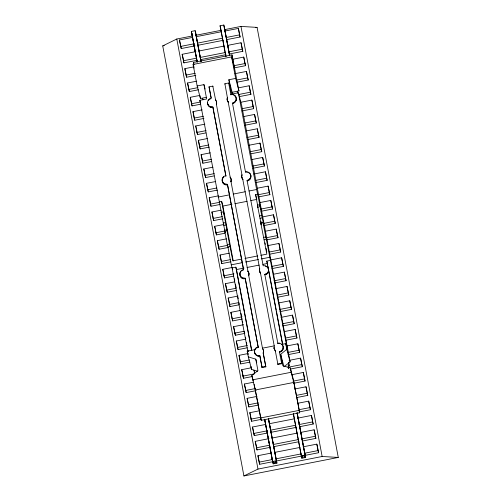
<?xml version="1.0" encoding="UTF-8"?>
<svg xmlns="http://www.w3.org/2000/svg" width="501" height="501" viewBox="0 0 501 501"><rect width="100%" height="100%" fill="white"/><g stroke="black" fill="none" stroke-linecap="round" stroke-linejoin="round"><path stroke-width="0.75" d="M207.483 103.507L209.38 106.287L212.819 106.92L225.938 176.202L212.944 107.396C207.113 108.842 205.235 99.154 211.197 98.321L209.03 86.848L212.806 86.109L212.931 86.585M216.338 104.001L216.538 101.728L216.463 104.477L216.338 104.001L230.266 177.586L230.911 178.531L230.141 177.11L230.266 177.586M227.053 98.515L227.229 100.131L227.31 97.388L227.435 97.864L224.886 83.742L228.656 83.003L228.782 83.473M235.965 100.15L236.165 97.883C236.979 100.375 235.088 103.1 232.57 103.544L232.445 103.068L234.606 102.047L235.965 100.15L236.09 100.626M243.661 270.095L227.56 184.806C221.724 186.253 219.851 176.565 225.813 175.726M230.955 181.412L231.155 179.139L231.08 181.882L230.955 181.412L247.995 271.479L248.64 272.425L247.87 271.003L247.995 271.479M241.72 177.066L242.86 179.571L241.72 177.066L241.92 174.799L242.046 175.275L228.118 101.69L227.473 100.739L228.243 102.166L228.118 101.69M250.581 177.561L250.782 175.287C251.59 177.786 249.705 180.51 247.187 180.955L247.062 180.479L249.216 179.458L250.581 177.561L250.707 178.037M239.822 274.811L241.72 277.592L245.164 278.224L258.278 347.506L245.29 278.7C239.453 280.147 237.574 270.459 243.536 269.626L227.435 184.33L223.997 183.698L222.093 180.917M239.948 275.287L240.023 272.544M248.678 275.306L248.878 273.039L248.803 275.782L248.678 275.306L262.605 348.89L262.48 348.414L263.62 350.919L263.495 350.443L263.307 353.399L265.843 366.838L262.067 367.577L259.775 355.635C254.038 357.094 252.322 347.813 258.153 347.036M259.393 269.82L259.65 268.693L259.574 271.436L260.583 273.471L259.393 269.82L259.518 270.296M268.304 271.454L268.505 269.187C269.319 271.68 267.428 274.404 264.916 274.849L264.791 274.373L266.945 273.352L268.304 271.454L268.43 271.93M262.067 367.577L259.9 356.111C256.725 356.9 253.481 353.556 254.765 350.431L254.64 349.955M274.066 348.37L275.381 351.032L274.066 348.37L274.266 346.103L260.464 272.995M282.921 348.865L283.121 346.598C283.935 349.091 282.044 351.815 279.527 352.259L279.401 351.783L281.562 350.763L282.921 348.865L283.046 349.341M265.843 366.838L263.182 352.929L263.551 351.589L263.676 352.065M281.193 344.5L285.727 343.611L286.804 349.347L280.692 354.263L282.852 365.73L290.323 367.978L293.611 380.516L299.704 412.768L261.203 420.32L255.303 389.991L251.828 375.531L257.946 370.615L255.779 359.148L248.308 356.9L247.225 351.163L255.529 349.535M284.537 366.35L290.098 361.879L241.651 105.279L238.363 92.748L231.568 94.075L228.863 79.74L235.658 78.413L238.946 90.944L232.151 92.278L228.863 79.74M224.918 29.578L240.956 26.428L257.082 27.386L338.275 457.438L243.918 475.95L162.725 45.898L176.797 39.015L192.835 35.872M243.918 475.95L257.984 469.074L322.149 456.486L338.275 457.438M268.379 418.379L276.496 461.383L275.4 461.734L275.675 462.78L276.84 462.692L276.953 463.106L273.177 463.845L273.064 463.431L274.166 463.081L273.878 461.54M297.062 412.755L305.184 455.76L304.088 456.11L304.357 457.156L305.529 457.062L305.635 457.482L301.859 458.221L301.752 457.801L302.848 457.451L302.56 455.916M197.162 62.137L191.363 31.419L195.133 30.674L200.964 61.279M225.845 56.507L220.045 25.789L223.822 25.05L229.646 55.655M195.891 35.27L221.098 30.329M194.995 45.854L181.23 48.553L179.452 39.967L192.453 37.418M196.273 36.667L221.505 31.713M224.567 31.118L238.332 28.419L238.889 30.555L240.111 37.005L226.346 39.704M162.725 45.898L164.259 45.591M255.548 27.687L257.082 27.386M180.667 46.418L194.432 43.719M197.494 43.117L222.726 38.17M226.546 37.418L239.547 34.87L240.111 37.005M197.288 45.403L223.283 40.305M196.937 60.339L183.936 62.888L182.157 54.302L195.922 51.603M198.978 51.002L224.216 46.054M228.036 45.303L241.037 42.754L242.816 51.34L229.051 54.039M183.372 60.753L196.373 58.204M200.2 57.452L225.431 52.505M228.494 51.904L242.252 49.204L242.816 51.34M200.757 59.588L225.995 54.64M193.893 64.717L193.461 62.437L231.963 54.885L238.946 90.944M206.487 97.313L200.444 98.497L197.156 85.959L193.098 64.46L231.594 56.907L234.261 67.065L231.963 54.885M195.816 75.426L186.641 77.223L186.084 75.087L184.863 68.637L194.037 66.833M233.04 59.187L243.743 57.089L245.521 65.675L234.048 67.923M186.084 75.087L195.258 73.29M233.491 65.788L244.964 63.539L245.521 65.675M198.521 89.76L189.347 91.558L188.789 89.422L187.568 82.972L196.743 81.175M234.982 73.672L246.448 71.424L248.227 80.01L237.524 82.108M197.156 85.959L203.951 84.631L205.109 89.053M188.789 89.422L197.964 87.625M236.96 79.972L247.669 77.874L248.227 80.01M200.469 104.246L192.052 105.893L190.274 97.307L199.454 95.509M238.451 87.857L249.154 85.759L250.932 94.345L239.465 96.593M221.655 213.902L199.861 100.3L206.656 98.966L203.951 84.631M191.495 103.757L200.669 101.96M238.902 94.457L250.375 92.209L250.932 94.345M203.938 118.43L194.764 120.227L194.2 118.092L192.985 111.642L202.16 109.844M240.392 102.342L251.865 100.094L252.423 102.229L253.644 108.679L242.171 110.928M194.2 118.092L203.375 116.295M242.378 108.642L253.08 106.544L253.644 108.679M205.88 132.915L197.469 134.562L195.691 125.976L204.865 124.179M243.862 116.526L254.571 114.428L256.349 123.014L244.876 125.263M196.906 132.427L206.08 130.629M245.083 122.977L255.786 120.879L256.349 123.014M209.349 147.1L200.175 148.897L199.611 146.762L198.396 140.311L207.571 138.514M246.567 130.861L257.276 128.763L259.055 137.349L247.582 139.597M199.611 146.762L208.792 144.964M247.024 137.462L258.491 135.214L259.055 137.349M211.29 161.585L202.88 163.232L201.101 154.646L210.276 152.849M248.509 145.346L259.981 143.098L261.76 151.684L251.057 153.782M202.323 161.097L211.497 159.299M250.494 151.646L261.196 149.548L261.76 151.684M213.996 175.92L205.585 177.567L203.807 168.981L212.981 167.184M251.984 159.531L262.687 157.433L264.465 166.019L252.999 168.267M205.028 175.431L214.203 173.634M252.435 166.132L263.908 163.883L264.465 166.019M217.472 190.104L208.291 191.902L207.733 189.766L206.512 183.316L215.693 181.519M253.926 174.016L265.392 171.768L265.956 173.903L267.171 180.354L255.704 182.608M207.733 189.766L216.908 187.969M255.905 180.316L266.613 178.218L267.171 180.354M220.177 204.439L210.996 206.243L210.439 204.101L209.224 197.651L218.398 195.853M257.395 188.201L268.098 186.103L269.876 194.689L258.41 196.943M218.129 197.062L229.458 194.839M233.228 194.1L245.308 191.726M249.085 190.987L256.631 189.51L260.301 207.107L259.675 204.734L257.414 205.178L261.284 224.755M219.363 201.759L221.63 201.314L222.876 206.061L233.241 260.977M257.414 205.178L258.034 207.552L255.598 194.651L257.865 194.206M210.439 204.101L219.613 202.304M258.616 194.651L269.319 192.553L269.876 194.689M222.876 206.061L231.932 204.289M234.95 203.694L247.031 201.327M250.807 200.582L256.844 199.398L255.598 194.651M222.882 218.774L213.708 220.578L213.144 218.436L211.929 211.986L221.104 210.188M260.1 202.536L270.809 200.438L272.588 209.023L261.115 211.278M223.44 211.842L227.448 232.138L226.828 229.765L224.561 230.209L225.187 232.583L221.179 212.286L223.44 211.842L224.066 214.215L221.63 201.314M213.144 218.436L222.319 216.639M260.558 209.136L272.024 206.888L272.588 209.023M223.208 223.039L225.475 222.594M259.443 215.931L261.704 215.486L262.33 217.86L263.683 225.03L263.063 222.657L260.796 223.102L266.833 254.145L260.789 255.328M224.824 233.259L216.413 234.913L214.635 226.32L223.809 224.523M262.042 217.021L273.515 214.772L275.293 223.358L264.584 225.463M223.828 225.412L226.095 224.968M260.063 218.304L262.33 217.86M215.85 232.771L225.03 230.974M264.027 223.327L274.73 221.223L275.293 223.358M228.293 247.444L219.119 249.248L218.555 247.112L217.34 240.655L226.515 238.858M265.517 231.211L276.22 229.107L277.999 237.693L266.526 239.948M224.561 230.209L227.266 244.544L229.533 244.1L232.859 260.808L241.92 259.03M263.501 237.436L265.768 236.992L266.388 239.365L287.768 351.395L285.727 343.611M218.555 247.112L227.736 245.308M265.968 237.812L277.435 235.558L277.999 237.693M227.266 244.544L227.892 246.918L230.153 246.473M264.121 239.81L266.388 239.365M230.999 261.779L221.824 263.582L221.267 261.447L220.045 254.996L229.22 253.193M267.459 245.697L278.925 243.442L279.489 245.578L280.704 252.028L269.237 254.283M221.267 261.447L230.441 259.643M269.438 251.997L280.147 249.893L280.704 252.028M244.939 258.435L257.771 255.923M227.892 246.918L231.274 264.835L242.597 262.612M245.615 262.023L258.447 259.505M261.466 258.911L269.77 257.282M233.71 276.114L224.529 277.917L223.972 275.782L222.751 269.331L231.932 267.528M270.928 259.881L281.631 257.777L283.409 266.369L271.943 268.617M231.274 264.835L232.082 267.922L235.858 267.183L236.478 269.557L251.79 350.637M282.545 344.488L266.808 261.109L270.584 260.37M236.478 269.557L244.031 268.073M247.049 267.484L259.123 265.11M262.9 264.371L267.428 263.482L267.716 265.01M223.972 275.782L233.911 273.828M272.143 266.332L282.852 264.227L283.409 266.369M236.416 290.448L227.235 292.252L226.677 290.117L225.456 283.666L234.637 281.863M273.634 274.216L284.336 272.112L286.115 280.704L274.648 282.952M226.677 290.117L235.852 288.313M274.085 280.817L285.557 278.562L286.115 280.704M239.121 304.783L229.946 306.587L228.168 298.001L238.107 296.047M275.575 288.701L287.048 286.447L288.826 295.039L278.118 297.137M229.383 304.451L238.557 302.648M277.56 295.001L288.263 292.897L288.826 295.039M242.59 318.974L232.652 320.922L230.873 312.336L240.048 310.532M279.044 302.886L289.753 300.782L291.532 309.374L280.059 311.622M232.088 318.786L242.033 316.832M279.502 309.486L290.968 307.238L291.532 309.374M244.532 333.459L235.357 335.257L233.579 326.671L243.517 324.717M280.986 317.371L292.459 315.123L293.016 317.258L294.237 323.709L282.764 325.957M234.794 333.121L243.974 331.318M282.971 323.671L293.674 321.573L294.237 323.709M247.237 347.794L238.063 349.592L237.505 347.456L236.284 341.006L245.459 339.202M284.462 331.556L295.164 329.458L296.943 338.043L285.47 340.292M237.505 347.456L247.444 345.508M285.676 338.006L296.385 335.908L296.943 338.043M262.324 348.201L274.404 345.834M249.943 362.129L240.768 363.926L240.211 361.791L238.99 355.341L248.164 353.537M287.167 345.89L297.87 343.792L299.648 352.378L288.181 354.627M240.211 361.791L249.385 359.994M287.618 352.491L299.091 350.243L299.648 352.378M251.89 376.614L243.473 378.261L241.695 369.675L250.876 367.872M289.108 360.376L300.575 358.127L302.353 366.713L290.123 369.112M261.942 367.101L265.718 366.363M281.694 363.726L281.568 363.25L277.792 363.995L277.917 364.465L281.694 363.726L279.401 351.783M242.916 376.126L254.383 373.878M288.031 367.277L301.796 364.578L302.353 366.713M252.636 379.833L291.137 372.281L293.805 382.438L299.704 412.768M256.124 390.648L246.185 392.596L244.407 384.01L253.581 382.213M291.814 374.71L303.287 372.462L303.844 374.598L305.065 381.048L293.592 383.296M245.622 390.461L255.56 388.513M293.029 381.161L304.502 378.913L305.065 381.048M255.303 389.991L293.805 382.438M258.065 405.134L248.891 406.931L247.112 398.345L257.051 396.397M294.519 389.045L305.992 386.797L306.549 388.933L307.771 395.383L296.298 397.631M248.327 404.795L258.272 402.848M296.504 395.345L307.207 393.247L307.771 395.383M261.535 419.318L251.596 421.266L251.032 419.13L249.817 412.68L259.756 410.732M297.989 403.23L308.697 401.132L310.476 409.718L299.003 411.966M251.032 419.13L260.977 417.183M299.21 409.68L309.912 407.582L310.476 409.718M260.583 417.947L299.078 410.394M267.302 433.052L254.301 435.601L253.744 433.465L252.523 427.015L265.524 424.466M269.344 423.714L294.582 418.767M297.638 418.166L311.403 415.467L311.966 417.602L313.181 424.053L299.416 426.752M253.744 433.465L267.503 430.766M270.565 430.165L295.797 425.217M298.859 424.616L312.618 421.917L313.181 424.053M271.122 432.3L296.36 427.353M270.008 447.387L257.007 449.936L255.228 441.35L268.993 438.651M272.049 438.049L297.287 433.102M300.343 432.501L314.108 429.802L314.672 431.937L315.887 438.388L302.122 441.087M256.449 447.8L269.444 445.251M273.27 444.5L298.502 439.552M301.564 438.951L315.329 436.252L315.887 438.388M273.828 446.635L299.066 441.688M272.713 461.722L259.712 464.27L259.155 462.135L257.934 455.685L270.935 453.136M274.761 452.384L299.993 447.437M303.049 446.836L316.814 444.137L317.377 446.272L318.592 452.722L304.827 455.422M259.155 462.135L272.156 459.586M275.976 458.835L301.214 453.887M304.27 453.286L318.035 450.587L318.592 452.722M264.578 419.237L272.55 461.471L276.327 460.732L276.496 461.383M305.184 455.76L305.015 455.102L301.239 455.847L301.408 456.499L302.573 456.405L302.848 457.451M276.539 460.97L301.007 456.173M272.55 461.471L272.726 462.122L273.89 462.035L274.166 463.081M245.44 171.881C247.97 171.336 250.606 173.171 250.907 175.763M283.247 347.068C282.952 344.475 280.31 342.64 277.779 343.185L277.905 343.661L264.791 274.373M236.29 98.353C235.996 95.76 233.353 93.925 230.823 94.47L230.948 94.946L228.656 83.003M268.63 269.663C268.336 267.071 265.693 265.229 263.163 265.774L247.062 180.479M248.308 356.9L251.596 369.431L257.57 371.228M235.802 96.799L235.927 97.275L234.268 95.102M216.175 100.645L215.524 99.699L216.664 102.204M227.11 99.655L227.598 101.215M230.792 178.055L231.28 179.615M248.515 271.955L249.003 273.508M237.706 93.048L237.38 91.821M224.442 27.423L224.335 27.01L229.696 55.423M220.045 25.789L220.221 26.44M220.672 28.162L220.559 27.749L226.032 56.575M236.221 99.023L236.347 99.499M235.151 95.848L235.276 96.324M235.414 101.183L235.539 101.659M233.197 94.601L233.322 95.077M234.606 102.047L234.731 102.523M233.591 102.692L233.716 103.168M250.419 174.21L250.538 174.68L249.767 173.258M250.838 176.433L250.963 176.909M248.878 172.507L249.003 172.983M250.03 178.594L250.149 179.064M224.886 83.742L225.012 84.218M247.813 172.012L247.939 172.488M260.796 223.102L261.259 224.88M249.216 179.458L249.341 179.934M246.636 171.793L246.761 172.269M248.208 180.103L248.333 180.579M266.808 261.109L267.271 262.887M268.141 268.104L268.267 268.58M268.561 270.327L268.686 270.803M267.496 267.152L267.622 267.628L266.607 266.407M267.753 272.488L267.878 272.964M265.536 265.906L265.662 266.382M241.664 175.926L241.845 177.542M242.083 178.149L242.208 178.625M266.945 273.352L267.071 273.828M286.804 349.347L290.098 361.879M265.937 273.997L266.056 274.473M282.758 345.515L282.883 345.991L282.107 344.563M283.178 347.738L283.303 348.214M282.37 349.898L282.495 350.374M216.595 102.874L216.72 103.35M281.562 350.763L281.687 351.239M278.982 343.097L279.107 343.573M259.812 272.043L259.938 272.519M259.449 270.96L259.574 271.436M280.547 351.408L280.673 351.884M280.692 354.263L283.979 366.795M195.759 33.053L195.647 32.634L201.12 61.466M209.03 86.848L211.178 98.027M212.819 106.92L212.944 107.396M210.051 98.697L210.176 99.167M231.211 180.285L231.337 180.761M211.622 107.001L211.748 107.477M191.363 31.419L197.187 62.018M191.983 33.792L191.877 33.373L197.206 61.435M209.042 99.336L209.167 99.812M274.009 347.231L274.185 348.846M274.429 349.454L274.554 349.93M210.451 106.788L210.57 107.264M208.234 100.206L208.36 100.682M209.38 106.287L209.506 106.763M208.491 105.536L208.616 106.012M207.427 102.367L207.602 103.983M207.846 104.59L207.971 105.066M227.435 184.33L227.56 184.806M226.239 184.412L226.358 184.888M223.659 176.747L223.778 177.222L222.97 178.093L222.845 177.617M193.461 62.437L193.931 64.216M248.934 274.179L249.06 274.654M225.062 184.199L225.187 184.675M193.098 64.46L194.05 68.086M223.997 183.698L224.122 184.174M222.294 178.65L222.419 179.12M223.108 182.946L223.233 183.422M222.037 179.771L222.162 180.247M222.457 182.001L222.582 182.477M199.861 100.3L200.638 103.244M245.164 278.224L245.29 278.7M242.396 270.001L242.522 270.477M263.131 349.36L263.257 349.836M243.962 278.305L244.087 278.781M263.182 352.929L263.307 353.399M241.382 270.646L241.507 271.116M242.791 278.093L242.916 278.569M240.574 271.511L240.699 271.987M179.452 39.967L181.23 48.553M241.72 277.592L241.845 278.068M240.837 276.846L240.962 277.316M182.157 54.302L182.533 55.724M239.766 273.671L239.891 274.141M240.186 275.894L240.311 276.37M184.863 68.637L186.641 77.223M259.775 355.635L259.9 356.111M257.007 347.412L257.132 347.882M187.568 82.972L189.347 91.558M221.179 212.286L221.642 214.071M258.579 355.716L258.704 356.192M190.274 97.307L192.052 105.893M255.998 348.051L256.124 348.527M257.401 355.503L257.527 355.979M192.985 111.642L194.764 120.227M255.191 348.921L255.316 349.397M256.337 355.002L256.462 355.478M195.691 125.976L196.06 127.404M255.447 354.251L255.573 354.727M254.383 351.082L254.508 351.552M254.802 353.305L254.928 353.781M254.439 352.222L254.558 352.698M198.396 140.311L200.175 148.897M255.779 359.148L256.744 362.837M201.101 154.646L201.665 156.782M203.807 168.981L205.585 177.567M206.512 183.316L208.291 191.902M209.224 197.651L209.593 199.079M211.929 211.986L213.708 220.578M214.635 226.32L215.192 228.462M247.225 351.163L248.152 354.702M217.34 240.655L219.119 249.248M251.828 375.531L253.18 380.691M254.145 384.38L261.203 420.32M220.045 254.996L221.824 263.582M222.751 269.331L223.127 270.753M225.456 283.666L227.235 292.252M228.168 298.001L228.725 300.137M230.873 312.336L232.652 320.922M233.579 326.671L235.357 335.257M236.284 341.006L236.66 342.427M238.99 355.341L240.768 363.926M241.695 369.675L242.259 371.811M244.407 384.01L246.185 392.596M247.112 398.345L248.891 406.931M249.817 412.68L250.193 414.102M252.523 427.015L254.301 435.601M255.228 441.35L255.792 443.485M257.934 455.685L259.712 464.27M232.477 92.785L232.683 93.643M288.482 362.392L288.689 363.187L288.645 362.674M202.655 98.616L202.974 99.843L202.905 99.054M253.869 370.133L254.477 372.638L254.408 371.848M288.369 362.254L289.209 365.843L288.689 362.467M212.806 86.109L215.649 100.175M240.956 26.428L322.149 456.486M238.332 28.419L239.547 34.87M241.037 42.754L242.252 49.204M243.743 57.089L244.964 63.539M246.448 71.424L247.669 77.874M249.154 85.759L250.375 92.209M251.865 100.094L253.08 106.544M254.571 114.428L255.786 120.879M257.276 128.763L258.491 135.214M259.981 143.098L261.196 149.548M262.687 157.433L263.908 163.883M265.392 171.768L266.613 178.218M268.098 186.103L269.319 192.553M270.809 200.438L272.024 206.888M273.515 214.772L274.73 221.223M276.22 229.107L277.435 235.558M278.925 243.442L280.147 249.893M281.631 257.777L282.852 264.227M284.336 272.112L285.557 278.562M287.048 286.447L288.263 292.897M289.753 300.782L290.968 307.238M292.459 315.123L293.674 321.573M295.164 329.458L296.385 335.908M297.87 343.792L299.091 350.243M300.575 358.127L301.796 364.578M303.287 372.462L304.502 378.913M305.992 386.797L307.207 393.247M308.697 401.132L309.912 407.582M311.403 415.467L312.618 421.917M314.108 429.802L315.329 436.252M316.814 444.137L318.035 450.587M259.675 204.734L261.704 215.486M263.063 222.657L265.768 236.992M231.594 56.907L235.658 78.413M238.363 92.748L256.631 189.51M290.323 367.978L291.137 372.281M288.275 365.674L288.708 367.978M297.225 412.937L305.635 457.482M261.021 221.517L261.309 223.045M265.054 242.872L265.342 244.4M266.062 248.214L266.782 252.028M288.219 365.905L288.657 368.21M223.822 25.05L229.621 55.768M288.194 366.024L288.626 368.329M297.037 412.868L305.015 455.102M304.069 455.622L304.357 457.156M268.01 266.545L268.298 268.073M268.874 271.135L276.239 310.144M276.527 311.672L282.739 344.569M293.342 413.262L301.859 458.221M293.292 413.494L301.408 456.499M232.151 92.278L232.577 94.539M232.445 103.068L245.565 172.35M275.256 350.556L277.917 364.465M242.734 179.101L259.775 269.169M268.542 418.567L276.953 463.106M195.133 30.674L200.932 61.398M268.354 418.492L276.327 460.732M275.387 461.246L275.675 462.78M264.91 420.07L273.177 463.845M264.747 419.888L272.726 462.122M235.858 267.183L251.596 350.562M226.828 229.765L229.533 244.1M199.868 95.434L200.444 98.497M232.451 268.022L232.74 269.557M234.481 278.775L234.769 280.31M235.495 284.155L236.221 287.994M237.962 297.212L238.251 298.753M238.977 302.591L239.265 304.126M241.006 313.35L241.732 317.189M242.459 321.028L242.747 322.569M244.488 331.787L244.782 333.322M245.503 337.167L245.797 338.701M246.517 342.54L246.811 344.081M247.97 350.224L248.258 351.758M251.014 366.356L251.596 369.431M232.082 267.922L247.826 351.301M182.715 56.438L183.936 62.888M196.248 128.112L197.469 134.562M201.797 157.502L202.88 163.232M209.781 199.786L210.996 206.243M215.33 229.176L216.413 234.913M223.314 271.467L224.529 277.917M228.863 300.85L229.946 306.587M236.848 343.141L238.063 349.592M242.396 372.531L243.473 378.261M250.375 414.815L251.596 421.266M255.923 444.205L257.007 449.936M176.797 39.015L257.984 469.074M237.455 91.157L237.718 92.904"/></g></svg>
